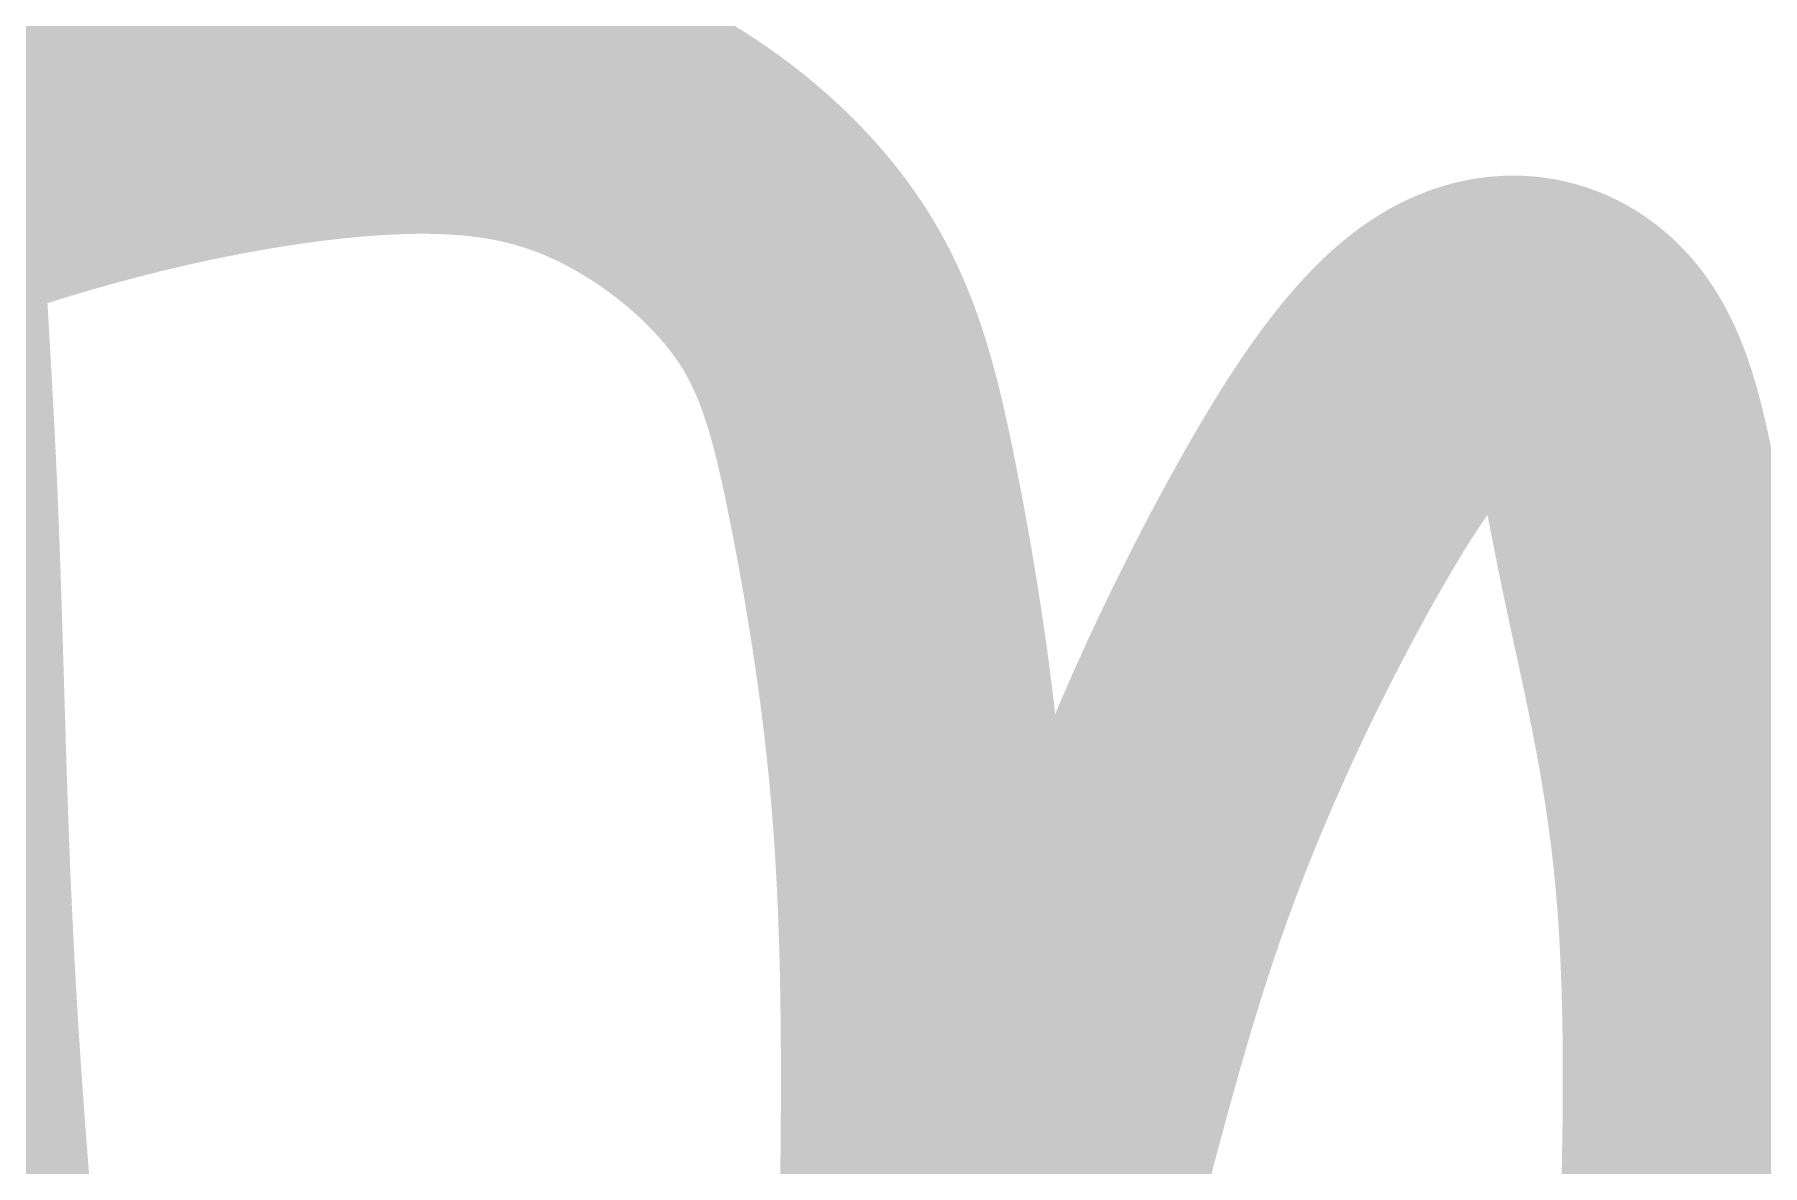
# Model space of a CAD drawing. Header units: inches. Extents: x -0.6 to 10.4, y 0.2 to 4.6.
# Drawn here: x 3.602 to 4.936, y 1.535 to 2.408 of the extents above; entities that cross this region are included whole.
import ezdxf

# ---------------------------------------------------------------- set-up
doc = ezdxf.new("R2010")
doc.units = ezdxf.units.IN
doc.header["$MEASUREMENT"] = 0
doc.layers.add('1', color=1, linetype='Continuous')

# ---------------------------------------------------------------- blocks, each defined once
blk = doc.blocks.new('*U2')
at = {"const_width": 0.03}
for points in [[(0.51591908066926, 0.2797899460041862), (0.5159513928453059, 0.2789704907462038), (0.5159841645237826, 0.2781568924754403), (0.5160173872869613, 0.2773490672263321), (0.516051052717085, 0.2765469310333124), (0.5160851523964531, 0.2757503999308177), (0.5161196779072803, 0.2749593899532812), (0.5161546208318661, 0.2741738171351287), (0.5161899710980542, 0.2733935937807104), (0.5162257120161335, 0.2726186172739702), (0.5162618252419939, 0.2718487812687727), (0.5162982924315394, 0.2710839794189681), (0.5163350952406311, 0.2703241053784211), (0.5163722153251875, 0.2695690528009891), (0.5164096343410982, 0.2688187153405224), (0.5164473339442246, 0.2680729866508855), (0.5164852957904849, 0.267331760385936), (0.5165235015357688, 0.2665949301995312), (0.5165619328359519, 0.265862389745525), (0.5166005713469382, 0.2651340326777785), (0.5166393987246032, 0.2644097526501454), (0.5166783966248509, 0.263689443316494), (0.516717546703557, 0.2629729983306675), (0.5167568306166395, 0.2622603113465267), (0.5167962300199598, 0.2615512760179399), (0.5168357265694219, 0.2608457859987539), (0.5168753019209156, 0.260143734942833), (0.5169149377303164, 0.2594450165040314), (0.5169546156535425, 0.2587495243362099), (0.5169943173464695, 0.2580571520932189), (0.5170340244649871, 0.2573677934289265), (0.5170737186649852, 0.2566813419971794), (0.5171133816023534, 0.2559976914518423), (0.5171529949329816, 0.2553167354467725), (0.5171925403127595, 0.2546383676358239), (0.5172319993975911, 0.2539624816728576), (0.517271353843352, 0.253288971211731), (0.5173105853059319, 0.2526177299062979), (0.5173496754412348, 0.251948651410423), (0.5173886059051362, 0.2512816293779601), (0.5174273583535403, 0.2506165574627666), (0.5174659144423224, 0.2499533293187), (0.5175042558273866, 0.2492918385996177), (0.5175423641646084, 0.2486319789593736), (0.5175802211098919, 0.2479736440518394), (0.5176178083191267, 0.2473167275308512), (0.5176551074482028, 0.2466611230502878), (0.5176921001529955, 0.2460067242639958), (0.5177287680894231, 0.2453534248258364), (0.517765092913347, 0.2447011183896599), (0.5178010562806712, 0.2440496986093343), (0.5178366398472853, 0.2433990591387136), (0.5178718252690793, 0.2427490936316516), (0.5179065942019427, 0.2420996957420058), (0.5179409283017797, 0.2414507591236443), (0.5179748092244516, 0.2408021774304139), (0.5180082196649884, 0.2401538475538629), (0.518041146474868, 0.2395056793363111), (0.5180735775446514, 0.2388575858577475), (0.5181055007649569, 0.2382094801981722), (0.5181369040263739, 0.2375612754375993), (0.5181677752194638, 0.2369128846560073), (0.5181981022348445, 0.236264220933414), (0.5182278729630916, 0.2356151973498086), (0.5182570794512706, 0.2349657399359586), (0.518285730372309, 0.2343158265256662), (0.5183138385555672, 0.2336654479035083), (0.518341416830463, 0.2330145948540476), (0.5183684780263853, 0.2323632581618575), (0.5183950349726949, 0.2317114286114972), (0.5184211004988093, 0.2310590969875506), (0.5184466874341034, 0.2304062540745733), (0.5184718096470924, 0.2297528938948332), (0.518496485162725, 0.2290990234213481), (0.5185207330451043, 0.2284446528648303), (0.5185445723583193, 0.227789792435992), (0.518568022166459, 0.2271344523455419), (0.5185911015336124, 0.2264786428041958), (0.5186138295238543, 0.2258223740226555), (0.5186362252012877, 0.2251656562116437), (0.5186583076300018, 0.2245084995818623), (0.5186800958740712, 0.2238509143440304), (0.5187016089975849, 0.2231929107088533), (0.5187228660646461, 0.2225344988870503), (0.5187438861393296, 0.2218756890893232), (0.5187646882857386, 0.2212164915263912), (0.5187852915679478, 0.220556916408956), (0.518805715050032, 0.2198969739477405), (0.5188259777961086, 0.2192366743534464), (0.5188460988702523, 0.218576027836793), (0.5188660973365522, 0.2179150446084819), (0.5188859922590972, 0.217253734879236), (0.518905802701962, 0.2165921088597607), (0.518925547729264, 0.2159301767607644), (0.5189452464050639, 0.2152679487929632), (0.5189649177934506, 0.2146054351670657), (0.5189845809585414, 0.2139426460937877), (0.5190042549643827, 0.2132795917838344), (0.5190239588751062, 0.2126162824479181), (0.5190437117547582, 0.2119527282967546), (0.5190635326674702, 0.2112889395410527), (0.5190834406772886, 0.210624926391521), (0.5191034548483167, 0.2099606990588754), (0.5191235942446575, 0.2092962677538281), (0.5191438779303859, 0.2086316426870845), (0.5191643249695908, 0.2079668340693566), (0.5191849544263469, 0.2073018521113603), (0.5192057853647718, 0.2066367070238044), (0.5192268368489259, 0.2059714090173976), (0.5192481279429266, 0.2053059683028593), (0.5192696777108203, 0.2046403950908946), (0.5192915052167386, 0.2039746995922123), (0.519313629524742, 0.2033088920175317), (0.5193360696989338, 0.202642982577558), (0.5193588448033886, 0.2019769814830035), (0.5193819739021954, 0.201310898944584), (0.5194054760594575, 0.2006447451730011), (0.5194293703392496, 0.1999785303789743), (0.5194536758056749, 0.1993122647732157), (0.519478411522794, 0.1986459585664342), (0.5195035959601562, 0.1979796217287664), (0.5195292452090108, 0.1973132632680716), (0.5195553747660959, 0.1966468919516302), (0.5195820001280786, 0.1959805165467259), (0.5196091367916971, 0.1953141458206389), (0.5196368002536325, 0.194647788540653), (0.5196650060106087, 0.1939814534740556), (0.5196937695593213, 0.1933151493881304), (0.5197231040182366, 0.1926488840878662), (0.5197530129927621, 0.1919826615291278), (0.5197834977101046, 0.1913164847054745), (0.5198145593974139, 0.1906503566104831), (0.519846199281897, 0.1899842802377236), (0.5198784185907037, 0.1893182585807587), (0.5199112185510266, 0.1886522946331617), (0.5199446003900441, 0.1879863913884989), (0.5199785647403665, 0.1873205515997753), (0.520013109856361, 0.1866547770577007), (0.5200482333978123, 0.1859890693124129), (0.5200839330245337, 0.1853234299140532), (0.520120206396296, 0.18465786041277), (0.5201570511729123, 0.1839923623586941), (0.5201944650141677, 0.1833269373019704), (0.5202324455798752, 0.1826615867927366), (0.5202709905298057, 0.1819963123811448), (0.5203100975237867, 0.1813311156173185), (0.5203497642215886, 0.1806659980514169), (0.5203899882830108, 0.1800009612335742), (0.5204307673678663, 0.1793360067139247), (0.5204720991359402, 0.1786711360426168), (0.5205139812470172, 0.1780063507697918), (0.5205564113609107, 0.177341652445584), (0.5205993871374055, 0.1766770426201418), (0.5206429062363007, 0.1760125228435996), (0.5206869663173954, 0.1753480946661092), (0.5207315650404887, 0.1746837596377944), (0.5207767000653654, 0.1740195193088141), (0.5208223690518246, 0.1733553752292991), (0.5208685696596653, 0.1726913289493908), (0.5209152995486726, 0.1720273820192375), (0.5209625563786737, 0.1713635359889665), (0.5210103378094253, 0.1706997924087332), (0.5210586415007548, 0.170036152828672), (0.5211074651124328, 0.1693726187989206), (0.5211568063042726, 0.168709191869624), (0.5212066627360734, 0.1680458735909198), (0.5212570320676058, 0.1673826655129602), (0.521307911958683, 0.1667195691858723), (0.5213593000691183, 0.1660565861598009), (0.5214111940586683, 0.165393717984891), (0.5214635915871604, 0.1647309662112839), (0.5215164903143794, 0.164068332389121), (0.5215698879001245, 0.1634058180685329), (0.5216237820041947, 0.1627434247996717), (0.5216781702863749, 0.1620811541326788), (0.5217330504064641, 0.1614190076176847), (0.5217884200242615, 0.1607569868048415), (0.5218442767995661, 0.1600950932442835), (0.5219006183921628, 0.159433328486152), (0.5219574424618649, 0.1587716940805919), (0.522014746668443, 0.158110191577741), (0.5220725286717247, 0.1574488225277442), (0.5221307861314806, 0.1567875884807393), (0.5221895167075097, 0.1561264909868676), (0.5222487177976056, 0.1554655322718617), (0.5223083857514688, 0.1548047172638221), (0.5223685166568082, 0.1541440515664405), (0.5224291066013045, 0.1534835407834123), (0.5224901516726668, 0.1528231905184256), (0.5225516479585899, 0.1521630063751758), (0.5226135915467687, 0.1515029939573544), (0.522675978524898, 0.1508431588686534), (0.522738803932608, 0.1501835094151325)], [(0.515536623597324, 0.2639849144278585), (0.5159501054550013, 0.2641421917463589), (0.5163641465919504, 0.2642988260714887), (0.5167787510901682, 0.2644548160442639), (0.5171939230316092, 0.2646101603056685), (0.5176096664982559, 0.2647648574967079), (0.5180259855721054, 0.2649189062583766), (0.5184428843351121, 0.2650723052316728), (0.5188603668692728, 0.2652250530575948), (0.5192784379369151, 0.2653771474385636), (0.5196971050218302, 0.2655285823227018), (0.52011637628814, 0.2656793507195374), (0.520536259900009, 0.2658294456386088), (0.5209567640215589, 0.2659788600894615), (0.5213778968169258, 0.2661275870816269), (0.52179966645026, 0.2662756196246434), (0.5222220810856975, 0.2664229507280602), (0.5226451488873742, 0.2665695734014015), (0.5230688780194406, 0.2667154806542129), (0.5234932766460325, 0.2668606654960257), (0.5239183529312719, 0.267005120936382), (0.5243441150393231, 0.2671488399848272), (0.5247705711343222, 0.2672918156508857), (0.5251977293803911, 0.2674340409441029), (0.5256255979416942, 0.2675755088740175), (0.526054184982339, 0.2677162124501677), (0.5264834986665043, 0.2678561446820886), (0.5269135471582977, 0.2679952985793221), (0.5273443386218837, 0.2681336671513961), (0.5277758812213698, 0.2682712434078667), (0.5282081831209346, 0.2684080203582582), (0.528641252484686, 0.2685439910121126), (0.5290750974767882, 0.2686791483789683), (0.5295097262613631, 0.2688134854683639), (0.5299451470025467, 0.2689469952898378), (0.5303813678645035, 0.2690796708529213), (0.5308183970113411, 0.2692115051671635), (0.531256242607224, 0.2693424912420994), (0.5316949128162882, 0.2694726220872568), (0.5321344158026697, 0.2696018907121847), (0.5325747597305046, 0.2697302901264251), (0.5330159527639289, 0.269857813339506), (0.533458003067107, 0.2699844533609657), (0.5339009188041466, 0.2701102032003462), (0.5343447081391979, 0.2702350558671824), (0.5347893792364111, 0.27035900437102), (0.5352349402599224, 0.2704820417213867), (0.5356813993738676, 0.2706041609278316), (0.5361287647423829, 0.2707253549998825), (0.5365770445296043, 0.270845616947085), (0.537026246899682, 0.2709649397789704), (0.5374763800167663, 0.2710833165050843), (0.537927452044979, 0.2712007401349581), (0.5383794711484562, 0.2713172036781302), (0.538832445491348, 0.2714327001441461), (0.5392863832377905, 0.2715472225425408), (0.5397412925519198, 0.2716607638828421), (0.5401971796539833, 0.2717733167214575), (0.5406540429885176, 0.2718848718022144), (0.5411118790561851, 0.2719954194157772), (0.541570684357648, 0.2721049498528352), (0.5420304553935544, 0.2722134534040705), (0.5424911886645525, 0.2723209203601655), (0.5429528806712902, 0.2724273410117952), (0.5434155279144299, 0.2725327056496418), (0.5438791191189658, 0.2726370027518144), (0.544343611907248, 0.2727402135461432), (0.5448089561260012, 0.2728423174478678), (0.5452751016219075, 0.2729432938722383), (0.5457419982416774, 0.2730431222345189), (0.5462095958320212, 0.2731417819499491), (0.5466778442396354, 0.2732392524337826), (0.5471466933112303, 0.2733355131012765), (0.5476160909495853, 0.2734305429145287), (0.5480859772818398, 0.2735243190230818), (0.5485562904912022, 0.2736168181233225), (0.5490269687608951, 0.2737080169116481), (0.5494979502741266, 0.2737978920844597), (0.5499691732141336, 0.2738864203381368), (0.5504405757641102, 0.2739735783690875), (0.5509120961072789, 0.2740593428736915), (0.5513836724268621, 0.2741436905483567), (0.5518552429060684, 0.2742265980894594), (0.55232674572812, 0.274308042193411), (0.5527981190762254, 0.2743879995565877), (0.5532693011336072, 0.2744664468753975), (0.5537402300834877, 0.2745433608462271), (0.5542108441090612, 0.2746187181654705), (0.5546810813935785, 0.2746924955295214), (0.5551508801202338, 0.2747646696347701), (0.5556201784722354, 0.2748352171776141), (0.5560889146328201, 0.2749041148544507), (0.5565570267851818, 0.2749713393616631), (0.5570244531125574, 0.2750368673956487), (0.5574911317981552, 0.2751006756528085), (0.5579570010251977, 0.2751627408295221), (0.5584219989768933, 0.2752230396221975), (0.5588860638364501, 0.2752815487272215), (0.559349133787105, 0.2753382448409845), (0.5598111470120664, 0.2753931046598836), (0.5602720416945424, 0.2754461048803059), (0.5607317560177556, 0.2754972221986556), (0.5611902281649144, 0.2755464333113231), (0.5616473963192554, 0.2755937149146952), (0.5621031986639728, 0.2756390437051692), (0.5625575733823034, 0.2756823963791426), (0.5630104586574411, 0.2757237496330056), (0.5634617926726229, 0.2757630801631485), (0.5639115136110568, 0.2758003646659724), (0.5643595596559514, 0.2758355798378638), (0.5648058689905291, 0.2758687023752202), (0.5652503797980124, 0.2758997089744284), (0.5656930302615955, 0.2759285763318964), (0.5661337585645292, 0.2759552811440003), (0.5665725028900077, 0.2759798001071445), (0.5670092014212536, 0.2760021099177159), (0.567443792341475, 0.2760221872721118), (0.5678762138338946, 0.2760400088667296), (0.5683064040817349, 0.2760555513979526), (0.5687343012682042, 0.2760687915621851), (0.569159843576525, 0.276079706055814), (0.5695829719437846, 0.2760882722872964), (0.5700036383226852, 0.2760944705133284), (0.5704217974197512, 0.2760982817026765), (0.5708374039415638, 0.2760996868241001), (0.5712504125946758, 0.2760986668463659), (0.5716607780856258, 0.276095202738226), (0.5720684551210091, 0.2760892754684505), (0.5724733984073502, 0.276080866005799), (0.5728755736667885, 0.2760699581672768), (0.5732749906836823, 0.2760565471628738), (0.5736716702579621, 0.276040631050833), (0.5740656331895586, 0.2760222078893761), (0.5744569002783884, 0.2760012757367463), (0.574845492324382, 0.2759778326511793), (0.5752314301274701, 0.2759518766909039), (0.5756147344875693, 0.2759234059141598), (0.5759954289585032, 0.2758924190912424), (0.5763735481096539, 0.2758589178406936), (0.5767491292642823, 0.2758229044931149), (0.5771222097456636, 0.2757843813791148), (0.5774928268770587, 0.2757433508292912), (0.5778610179817427, 0.2756998151742494), (0.5782268203829766, 0.2756537767445906), (0.5785902714040354, 0.27560523787092), (0.5789514083681944, 0.275554200883839), (0.5793102685987144, 0.2755006681139562), (0.5796668894188706, 0.2754446418918732), (0.5800213081519239, 0.2753861245481914), (0.5803735621211352, 0.2753251184135088), (0.580723688649794, 0.2752616258184375), (0.581071725061161, 0.275195649093579), (0.5814177086784973, 0.2751271905695347), (0.581761676825078, 0.2750562525769062), (0.5821036668241639, 0.2749828374463021), (0.5824437159990445, 0.2749069475083168), (0.5827818616729665, 0.2748285850935623), (0.583118141169205, 0.2747477525326367), (0.5834525918110351, 0.2746644521561485), (0.5837852509217178, 0.2745786862946957), (0.5841161558245282, 0.2744904572788869), (0.5844453438427273, 0.2743997674393199), (0.5847728522995901, 0.2743066191065964), (0.5850987185183776, 0.2742110146113284), (0.5854229798223791, 0.2741129562841138), (0.5857456735348272, 0.2740124464555507), (0.5860668369790254, 0.2739094874562547), (0.5863865074782346, 0.2738040816168166), (0.5867047223557016, 0.2736962312678521), (0.5870215189347157, 0.2735859387399557), (0.587336934538552, 0.2734732063637324), (0.5876510064904572, 0.2733580364697872), (0.5879637721137208, 0.273240431388718), (0.5882752687315893, 0.273120393451137), (0.5885855336673522, 0.2729979249876386), (0.5888946042442704, 0.2728730283288314), (0.5892025177856048, 0.2727457058053204), (0.5895093116146306, 0.2726159597477036), (0.5898150230546371, 0.2724837924865859), (0.5901196894288567, 0.2723492063525725), (0.590423348060579, 0.2722122036762649), (0.5907260362730646, 0.2720727867882644), (0.5910277913895889, 0.2719309580191833), (0.591328650733427, 0.2717867196996124), (0.5916286516278255, 0.2716400741601639), (0.5919278292253658, 0.2714910243140061), (0.59222620999574, 0.2713395754045855), (0.5925238182379609, 0.2711857332579157), (0.5928206782510124, 0.2710295037000101), (0.5931168143339214, 0.2708708925568857), (0.5934122507856721, 0.2707099056545559), (0.5937070119052628, 0.2705465488190271), (0.5940011219916919, 0.2703808278763162), (0.5942945966611255, 0.2702127509827221), (0.5945874167983298, 0.2700423356156136), (0.5948795546052388, 0.2698696015826556), (0.5951709822837579, 0.2696945686914987), (0.595461672035821, 0.2695172567498076), (0.5957515960633764, 0.2693376855652332), (0.5960407265683152, 0.269155874945433), (0.5963290357525999, 0.268971844698072), (0.5966164936474136, 0.2687856152133605), (0.5969030616011359, 0.268597209211805), (0.5971886987914381, 0.2684066499964679), (0.5974733643959631, 0.2682139608704261), (0.5977570175923681, 0.2680191651367387), (0.5980396175583245, 0.2678222860984789), (0.5983211234714751, 0.2676233470587093), (0.5986014945094773, 0.267422371320496), (0.5988806898500023, 0.2672193821869122), (0.5991586686706931, 0.2670144029610277), (0.5994353901492211, 0.2668074569459016), (0.5997108134632292, 0.266598567444607), (0.5999848977903888, 0.2663877577602065), (0.600257602308357, 0.2661750511957734), (0.6005288861947911, 0.2659604710543704), (0.6007987086273339, 0.2657440406390634), (0.6010670287836568, 0.2655257832529259), (0.601333805841417, 0.2653057221990167), (0.6015989989782717, 0.2650838807804128), (0.601862567371878, 0.2648602823001767), (0.6021244701998789, 0.2646349500613709), (0.6023846666399599, 0.2644079073670724), (0.602643115869764, 0.2641791775203401), (0.6028997770669342, 0.2639487838242509), (0.603154609409156, 0.2637167495818638), (0.6034075720740724, 0.2634830980962484), (0.6036586242393405, 0.263247852670478), (0.6039077250826175, 0.2630110366076082), (0.6041548337815748, 0.2627726732107192), (0.6043999095138552, 0.2625327857828665), (0.6046429114571161, 0.2622913976271235), (0.6048837987890145, 0.2620485320465562), (0.6051225306872219, 0.2618042123442343), (0.6053590663293953, 0.2615584618232276), (0.6055933648931777, 0.2613113037865915), (0.6058253855562263, 0.2610627615374064), (0.6060550874962267, 0.2608128583787348), (0.6062824298907934, 0.2605616176136465), (0.6065073719176262, 0.2603090625451969), (0.6067298727543537, 0.2600552164764771), (0.6069498915786333, 0.2598001027105319), (0.6071673875681505, 0.2595437445504416), (0.6073823199005339, 0.2592861652992617), (0.6075946477534693, 0.2590273882600691), (0.6078043303045852, 0.2587674367359298), (0.6080113267315532, 0.2585063340299101), (0.6082155962120304, 0.2582441034450795), (0.6084170979236738, 0.2579807682844972), (0.6086157935116425, 0.2577163507312932), (0.6088116544911308, 0.2574508684888244), (0.6090046548448491, 0.2571843381404975), (0.6091947685554651, 0.256916776269712), (0.6093819696056748, 0.2566481994598817), (0.6095662319782029, 0.2563786242944168), (0.6097475296557171, 0.256108067356724), (0.6099258366209135, 0.2558365452302134), (0.6101011367265237, 0.2555640700185151), (0.6102734533053642, 0.2552906359061815), (0.6104428195602729, 0.2550162325979812), (0.6106092686940876, 0.2547408497986829), (0.6107728339096745, 0.2544644772130624), (0.6109335484098573, 0.2541871045458919), (0.611091445397502, 0.2539087215019471), (0.6112465580754183, 0.2536293177859967), (0.6113989221139882, 0.2533488819828662), (0.6115485830535725, 0.2530673981976186), (0.6116955889020481, 0.2527848494153631), (0.6118399876672918, 0.2525012186212123), (0.6119818273572086, 0.2522164888002862), (0.6121211559796613, 0.251930642937694), (0.6122580215425408, 0.2516436640185447), (0.6123924720537097, 0.2513555350279546), (0.6125245555210732, 0.2510662389510401), (0.6126543199524939, 0.2507757587729103), (0.6127818133558627, 0.2504840774786778), (0.6129070837390564, 0.2501911780534627), (0.6130301791099662, 0.2498970434823704), (0.6131511474764544, 0.2496016567505208), (0.6132700368464121, 0.2493050008430266), (0.6133868952277304, 0.2490070587449935), (0.6135017706282717, 0.2487078134415412), (0.6136147110559271, 0.2484072479177826), (0.6137257645185734, 0.2481053451588267), (0.6138349790241016, 0.2478020881497898), (0.6139424025803741, 0.2474974598757882), (0.6140480831952964, 0.2471914433219311), (0.6141520688767308, 0.2468840214733348), (0.6142544076325542, 0.2465751773151084), (0.6143551474706719, 0.2462648938323646), (0.6144543363989463, 0.2459531540102269), (0.6145520224252685, 0.2456399408337973), (0.6146482535575011, 0.2453252372881884), (0.6147430778035492, 0.2450090263585238), (0.6148365431712897, 0.2446912910299091), (0.614928697668585, 0.2443720142874639), (0.6150195893033263, 0.2440511791162905), (0.6151092660834045, 0.2437287685015121), (0.6151977760166965, 0.2434047654282381), (0.6152851671110646, 0.243079152881581), (0.6153714873744143, 0.2427519138466536), (0.6154567848146222, 0.2424230313085793), (0.6155411074395509, 0.2420924882524567), (0.6156245032571057, 0.2417602676634019), (0.6157070202751491, 0.2414263525265383), (0.6157887065015721, 0.2410907258269717), (0.6158696099442516, 0.2407533705498146), (0.6159497786110784, 0.2404142696801799), (0.6160292605099151, 0.2400734062031873), (0.6161081036486529, 0.2397307631039425), (0.6161863560351826, 0.2393863233675617), (0.616264065677381, 0.2390400699791613), (0.6163412805831108, 0.2386919859238503), (0.6164180471091605, 0.2383420556876388), (0.6164944050077672, 0.2379902697601182), (0.616570392380094, 0.2376366201317808), (0.6166460473272757, 0.2372810987931118), (0.6167214079504753, 0.2369236977346034), (0.6167965123508132, 0.236564408946748), (0.6168713986294527, 0.2362032244200236), (0.6169461048875426, 0.2358401361449296), (0.6170206626217087, 0.2354751421155328), (0.6170950769106831, 0.2351082643402407), (0.6171693462286321, 0.2347395308310496), (0.6172434690497788, 0.2343689695999451), (0.6173174438483038, 0.23399660865892), (0.617391269098416, 0.2336224760199741), (0.6174649432743387, 0.2332465996950823), (0.617538464850238, 0.2328690076962445), (0.6176118306492064, 0.2324897295363542), (0.6176850308898416, 0.2321088007318721), (0.6177580541395962, 0.2317262583001707), (0.617830888965937, 0.2313421392586186), (0.6179035239363309, 0.2309564806245739), (0.6179759476182447, 0.2305693194154124), (0.6180481485791312, 0.2301806926485028), (0.6181201153864713, 0.2297906373412033), (0.6181918366077177, 0.2293991905108825), (0.6182633008103373, 0.2290063891749163), (0.618334496561797, 0.2286122703506592), (0.6184054124295777, 0.228216871055487), (0.6184760369811038, 0.2278202283067614), (0.6185463587838846, 0.227422379121851), (0.6186163664053588, 0.2270233605181247), (0.618686048412993, 0.226623209512951), (0.6187553933742684, 0.2262219631236917), (0.6188243898566235, 0.2258196583677154), (0.6188930264275534, 0.2254163322623874), (0.6189612916544966, 0.22501202182508), (0.6190291741049201, 0.2246067640731582), (0.6190966623463048, 0.2242005960239801), (0.6191637449461176, 0.2237935546949252), (0.6192304104717969, 0.2233856771033587), (0.6192966474908381, 0.222977000266642), (0.6193624445706796, 0.222567561202144), (0.6194277902788023, 0.2221573969272335), (0.6194926731826733, 0.2217465444592719), (0.6195570818497451, 0.2213350408156316), (0.6196210048474846, 0.2209229230136778), (0.6196844307433587, 0.2205102280707791), (0.6197473481048483, 0.2200969930042973), (0.619809745499392, 0.2196832548316081), (0.6198716114944709, 0.2192690505700696), (0.6199329346575375, 0.2188544172370541), (0.6199937035560588, 0.2184393918499268), (0.6200539067575157, 0.2180240114260563), (0.620113532829361, 0.2176083129828044), (0.6201725703390615, 0.2171923335375432), (0.620231007854084, 0.216776110107638), (0.6202888339418813, 0.2163596797104574), (0.6203460371699343, 0.2159430793633632), (0.6204026061056958, 0.2155263460837347), (0.6204585293166467, 0.2151095168889192), (0.6205137953702256, 0.2146926287962998), (0.6205683928339276, 0.214275718823238), (0.6206223102751913, 0.2138588239870991), (0.6206755362614977, 0.2134419813052553), (0.6207280598288598, 0.2130252257734959), (0.6207798718875175, 0.2126085843013357), (0.620830963816271, 0.2121920817767133), (0.6208813269939064, 0.2117757430875749), (0.6209309527992382, 0.2113595931218555), (0.6209798326110665, 0.2109436567674976), (0.6210279578081632, 0.21052795891244), (0.6210753197693286, 0.2101125244446251), (0.6211219117475899, 0.2096973701657063), (0.6211677344928539, 0.2092824805322095), (0.6212127906292402, 0.2088678319143611), (0.6212570827808541, 0.2084534006824015), (0.6213006135718437, 0.208039163206557), (0.6213433856263144, 0.2076250958570753), (0.6213854015683857, 0.2072111750041898), (0.6214266640221915, 0.2067973770181233), (0.6214671760804116, 0.2063836762475475), (0.6215069427099245, 0.2059700389548453), (0.6215459693462115, 0.2055564293808132), (0.6215842614247116, 0.2051428117662724), (0.6216218243808775, 0.2047291503520228), (0.6216586636501624, 0.2043154093788786), (0.6216947846680334, 0.2039015530876469), (0.6217301928699293, 0.2034875457191312), (0.6217648936913172, 0.2030733515141421), (0.6217988925676501, 0.2026589347134973), (0.6218321949343668, 0.2022442595579896), (0.6218648062269345, 0.2018292902884369), (0.621896731880792, 0.2014139911456461), (0.6219279773314206, 0.2009983263704278), (0.6219585480142591, 0.2005822602035821), (0.6219884493647605, 0.2001657568859301), (0.6220176868183778, 0.1997487806582718), (0.6220462658105639, 0.1993312957614144), (0.622074191776786, 0.1989132664361684), (0.622101470152483, 0.1984946569233372), (0.6221281063731077, 0.1980754314637423), (0.6221541058741273, 0.1976555542981835), (0.6221794740909949, 0.1972349896674679), (0.6222042164591493, 0.1968137018124025), (0.6222283384140574, 0.1963916549738016), (0.6222518453911725, 0.1959688133924722), (0.6222747428259474, 0.1955451413092177), (0.6222970361538351, 0.195120602964856), (0.6223187308102887, 0.1946951626001869), (0.6223398322307752, 0.1942687844560211), (0.6223603458507192, 0.1938414327731692), (0.6223802771056022, 0.1934130717924347), (0.6223996314308629, 0.1929836657546282), (0.6224184142619684, 0.1925531789005603), (0.6224366310343576, 0.1921215754710417), (0.6224542871834977, 0.1916888197068758), (0.6224713881448416, 0.1912548758488732), (0.6224879393538423, 0.1908197081378411), (0.6225039462459385, 0.1903832808145864), (0.6225194142566117, 0.1899455581199199), (0.6225343488212864, 0.1895065042946484), (0.6225487553754441, 0.1890660835795792), (0.6225626393545092, 0.1886242602155264), (0.6225760061939631, 0.1881809984432934), (0.622588861329259, 0.1877362625036909), (0.6226012101958212, 0.1872900166375224), (0.6226130582291454, 0.1868422250856021), (0.6226244108646561, 0.186392852088737), (0.6226352735114027, 0.1859418634809913), (0.6226456514728191, 0.1854892314694254), (0.6226555500258932, 0.1850349298543819), (0.6226649744476553, 0.1845789324361711), (0.6226739300151216, 0.184121213015132), (0.6226824220052798, 0.1836617453915785), (0.6226904556951602, 0.1832005033658461), (0.6226980363617649, 0.1827374607382559), (0.6227051691764949, 0.1822725976821467), (0.6227118588881915, 0.1818059198628994), (0.6227181101401094, 0.1813374393189093), (0.622723927575489, 0.1808671680885716), (0.6227293158375709, 0.180395118210285), (0.6227342795695954, 0.1799213017224375), (0.622738823414803, 0.1794457306634349), (0.62274295201642, 0.1789684170716583), (0.6227466699913116, 0.1784893745787635), (0.6227499818506423, 0.1780086231894131), (0.6227528920792444, 0.1775261845015166), (0.6227554051618931, 0.1770420801129831), (0.6227575255833919, 0.1765563316217253), (0.6227592578285446, 0.1760689606256562), (0.6227606063821405, 0.1755799887226921), (0.6227615757289975, 0.175089437510735), (0.6227621703538766, 0.1745973285877085), (0.6227623947416099, 0.1741036835515217), (0.6227622533769726, 0.1736085240000804), (0.6227617507447682, 0.173111871531308), (0.6227608913298006, 0.1726137477431138), (0.6227596796168591, 0.1721141742334034), (0.6227581200907473, 0.1716131726000896), (0.6227562172362688, 0.1711107644410887), (0.622753975538199, 0.1706069713543172), (0.6227513994813698, 0.1701018149376807), (0.6227484935505423, 0.1695953167890885), (0.6227452622305201, 0.1690874985064603), (0.6227417100061352, 0.1685783816877091), (0.6227378413621487, 0.1680679879307405), (0.6227336607833642, 0.1675563388334673), (0.6227291727545854, 0.167043455993813), (0.6227243817606158, 0.1665293610096796), (0.622719292286245, 0.1660140754789765), (0.6227139088162765, 0.16549762099962), (0.6227082358354998, 0.1649800191695263), (0.6227022778287186, 0.1644612915866048), (0.6226960392807221, 0.1639414598487612), (0.6226895246763284, 0.1634205455539188), (0.6226827385002984, 0.162898570299987), (0.6226756852374642, 0.1623755556848749), (0.6226683693726152, 0.1618515233064883), (0.6226607953905408, 0.1613264947627542), (0.6226529677760446, 0.1608004916515782), (0.6226448910139162, 0.1602735355708695), (0.6226365695889591, 0.1597456481185446), (0.622628007985977, 0.1592168508925127), (0.622619210689745, 0.1586871654906901), (0.6226101821850953, 0.158156613510986), (0.6226009269568031, 0.1576252165513097), (0.6225914494896578, 0.1570929962095775), (0.6225817542684773, 0.1565599740837058), (0.6225718457780651, 0.1560261717716003), (0.6225617285031824, 0.1554916108711737), (0.6225514069286611, 0.1549563129803389), (0.6225408855392764, 0.1544202996970157), (0.6225301702302453, 0.1538836001095234), (0.6225192725383515, 0.1533462732678572), (0.622508205410778, 0.1528083857124223), (0.6224969817947361, 0.1522700039836309), (0.6224856146374087, 0.1517311946218918), (0.6224741168859929, 0.1511920241676172), (0.6224625014876715, 0.1506525591612089), (0.6224507813896558, 0.1501128661430791)], [(0.6325909587803089, 0.1499458368406295), (0.6327670990553962, 0.1505547148777708), (0.6329428204657539, 0.151165632845192), (0.6331180757720283, 0.1517783579297785), (0.6332928177349224, 0.1523926573184191), (0.6334669991150967, 0.153008298198003), (0.6336405726732544, 0.1536250477553978), (0.6338135031805443, 0.1542427010735743), (0.6339858034500274, 0.1548611648197529), (0.6341574983052816, 0.1554803735572179), (0.6343286125698278, 0.1561002618492751), (0.6344991710672439, 0.1567207642591981), (0.6346691986210651, 0.1573418153502928), (0.6348387200548409, 0.1579633496858435), (0.6350077601921065, 0.1585853018291488), (0.6351763468590796, 0.1592076133175091), (0.6353445198923673, 0.1598302535843033), (0.6355123221312446, 0.1604531990369225), (0.6356797964150012, 0.1610764260827651), (0.6358469855828837, 0.1616999111292223), (0.6360139324741674, 0.162323630583689), (0.6361806799281275, 0.1629475608535529), (0.6363472707840252, 0.1635716783462087), (0.6365137478811214, 0.1641959594690583), (0.6366801540586913, 0.1648203806294859), (0.6368465321560102, 0.1654449182348863), (0.6370129250123391, 0.1660695486926542), (0.637179375466939, 0.1666942484101881), (0.6373459263590995, 0.167318993794872), (0.6375126205280672, 0.1679437612541008), (0.6376795008131175, 0.1685685271952693), (0.6378466100535256, 0.1691932680257722), (0.6380139910885667, 0.1698179601530043), (0.6381816867574734, 0.170442579984357), (0.6383497398995495, 0.1710671039272178), (0.6385181933540558, 0.1716915083889887), (0.6386870899602535, 0.172315769777061), (0.6388564725574177, 0.1729398644988223), (0.6390263839848096, 0.1735637689616745), (0.6391968670817043, 0.1741874595730053), (0.6393679646873629, 0.1748109127402024), (0.6395397196410606, 0.1754341048706749), (0.6397121747820584, 0.1760570123717997), (0.6398853729496317, 0.1766796116509752), (0.6400593569830413, 0.1773018791156034), (0.6402341697215626, 0.1779237911730647), (0.6404098540044707, 0.1785453242307611), (0.6405864526710126, 0.1791664546960803), (0.6407640085604775, 0.1797871589764242), (0.6409425645121267, 0.1804074134791769), (0.6411221633652211, 0.1810271946117332), (0.6413028479590359, 0.181646478781488), (0.6414846611328464, 0.1822652423958324), (0.6416676457258994, 0.1828834618621649), (0.6418518445774843, 0.183501113587873), (0.6420373005268623, 0.1841181739803552), (0.6422240564133084, 0.1847346194470028), (0.6424121550760695, 0.1853504263952068), (0.6426016393544352, 0.1859655712323658), (0.6427925520876805, 0.1865800303658673), (0.6429849361150382, 0.1871937802031063), (0.6431788342758118, 0.1878067971514739), (0.6433742894092482, 0.1884190576183684), (0.6435713421665348, 0.1890305377556416), (0.6437700244464786, 0.1896412126929761), (0.6439703659597846, 0.1902510573045149), (0.644172396417158, 0.1908600464644152), (0.6443761455293036, 0.1914681550468238), (0.6445816430069549, 0.1920753579258765), (0.6447889185608027, 0.1926816299757306), (0.6449980019015804, 0.1932869460705291), (0.6452089139875987, 0.1938912800622496), (0.6454216407677187, 0.1944946017142186), (0.6456361594384354, 0.1950968797675969), (0.6458524471962157, 0.1956980829635491), (0.6460704812375262, 0.1962981800432289), (0.6462902387588763, 0.1968971397477937), (0.6465116969567326, 0.1974949308184115), (0.6467348330275904, 0.1980915219962327), (0.6469596219798, 0.1986868817668821), (0.6471860300694168, 0.1992809775938085), (0.6474140213643373, 0.1998737766849388), (0.6476435599324866, 0.2004652462481644), (0.6478746098418036, 0.2010553534914195), (0.648107135160199, 0.2016440656226024), (0.6483410999555979, 0.2022313498496331), (0.6485764682959108, 0.2028171733804172), (0.6488132042490768, 0.2034015034228815), (0.649051271883021, 0.2039843071849248), (0.649290635265654, 0.2045655518744702), (0.6495312584649007, 0.2051452046994235), (0.649773105548686, 0.2057232328677046), (0.6500161405849347, 0.2062996035872189), (0.6502603276415719, 0.2068742840658899), (0.6505056307865082, 0.2074472415116198), (0.6507520140876828, 0.2080184431323246), (0.6509994416130063, 0.2085878561359209), (0.6512478774303894, 0.2091554477303177), (0.6514972856077854, 0.2097211851234313), (0.6517476302130909, 0.2102850355231745), (0.6519988753142449, 0.2108469661374563), (0.6522509849791582, 0.2114069441741933), (0.6525039232757557, 0.2119649368412979), (0.6527576542719764, 0.2125209113466795), (0.6530121420357169, 0.213074834898265), (0.6532673506349163, 0.2136266747039492), (0.6535232441374994, 0.2141763979716558), (0.6537797866113628, 0.2147239719092937), (0.654036942124474, 0.2152693637247758), (0.6542946747447154, 0.2158125406260183), (0.6545529485400259, 0.2163534698209304), (0.6548117275783305, 0.2168921185174284), (0.6550709759275399, 0.2174284539234215), (0.6553306576555933, 0.217962443246833), (0.6555907368304155, 0.218494053695558), (0.655851177519903, 0.2190232524775269), (0.6561119437919949, 0.2195500068006453), (0.6563729997146162, 0.2200742838728225), (0.6566343093556917, 0.2205960509019818), (0.6568958367831321, 0.2211152750960288), (0.6571575460648766, 0.2216319236628728), (0.6574194012688217, 0.2221459638104371), (0.6576813664629206, 0.2226573627466237), (0.6579434057150699, 0.2231660876793597), (0.6582054830932087, 0.2236721058165401), (0.6584675626652619, 0.2241753843660952), (0.6587296084991259, 0.2246758905359272), (0.6589915858158939, 0.2251735908064383), (0.6592534644491188, 0.2256684487479426), (0.6595152153855075, 0.2261604272032578), (0.6597768096117953, 0.2266494890151804), (0.6600382181146749, 0.2271355970265212), (0.6602994118808674, 0.2276187140800836), (0.6605603618970797, 0.2280988030186748), (0.6608210391500187, 0.2285758266851019), (0.6610814192389363, 0.2290497450120945), (0.661341496213165, 0.2295205062921077), (0.6616012687345538, 0.229988055907512), (0.6618607354649946, 0.2304523392406885), (0.6621198950663505, 0.2309133016740113), (0.6623787462004707, 0.2313708885898649), (0.6626372875292468, 0.2318250453706199), (0.6628955177145137, 0.2322757173986503), (0.663153436571303, 0.2327228493288231), (0.6634110485271201, 0.2331663829059245), (0.6636683591626102, 0.2336062591472228), (0.6639253740584472, 0.2340424190699864), (0.6641820987952904, 0.2344748036914872), (0.664438538953771, 0.2349033540289938), (0.6646947001145627, 0.2353280110997851), (0.6649505878583106, 0.2357487159211189), (0.6652062077656886, 0.2361654095102672), (0.6654615654173277, 0.2365780328845091), (0.6657166663939016, 0.2369865270610987), (0.6659715162760413, 0.2373908330573222), (0.6662261206444349, 0.237790891890441), (0.6664804850797132, 0.238186644577727), (0.6667346151625502, 0.2385780321364486), (0.6669885164735838, 0.2389649955838848), (0.6672421945934808, 0.2393474759372936), (0.6674956551028863, 0.2397254142139431), (0.66774890358246, 0.2400987514311126), (0.6680019456128612, 0.240467428606074), (0.6682547867747424, 0.2408313867560885), (0.6685074326487488, 0.2411905668984282), (0.6687598888155541, 0.2415449100503686), (0.6690121608558037, 0.2418943572291639), (0.6692642543501499, 0.2422388494521073), (0.6695161748792522, 0.242578327736453), (0.669767928023763, 0.2429127330994767), (0.6700195193643488, 0.2432420065584502), (0.6702709544816479, 0.2435660891306384), (0.6705222389563268, 0.2438849218333061), (0.6707733783690308, 0.2441984456837396), (0.6710243783004266, 0.2445066016992001), (0.6712752443311665, 0.244809330896949), (0.6715259820419028, 0.2451065742942724), (0.6717765970132881, 0.2453982729084316), (0.6720270948259817, 0.245684367756688), (0.672277481060636, 0.2459647998563312), (0.6725277612979177, 0.2462395102246155), (0.672777941118472, 0.2465084398788164), (0.6730280261029442, 0.2467715298362094), (0.673278021832008, 0.2470287211140523), (0.6735279338863087, 0.2472799547296241), (0.6737777678465058, 0.2475251717001932), (0.6740275292932587, 0.247764313043028), (0.6742772238072057, 0.2479973197753971), (0.6745268569690133, 0.2482241329145758), (0.674776434359341, 0.2484446934778255), (0.6750259615588341, 0.2486589424824253), (0.6752754425941241, 0.2488668236904488), (0.6755248752757019, 0.2490682918431872), (0.6757742558600164, 0.2492633044267478), (0.6760235806035304, 0.2494518189272306), (0.6762728457627141, 0.2496337928307426), (0.676522047594009, 0.249809183623384), (0.6767711823538924, 0.2499779487912583), (0.6770202462988131, 0.2501400458204657), (0.6772692294690934, 0.2502954431763342), (0.6775180970405437, 0.2504441532410766), (0.6777668079728407, 0.2505861993761194), (0.6780153212256472, 0.2507216049428997), (0.6782635957586542, 0.250850393302855), (0.6785115905315173, 0.2509725878174152), (0.6787592645039204, 0.251088211848014), (0.6790065766355333, 0.2511972887560816), (0.6792534843319977, 0.251299844647864), (0.6794999387828149, 0.2513959166088213), (0.6797458896234794, 0.2514855444692117), (0.6799912864894502, 0.2515687680593146), (0.6802360790162147, 0.2516456272093848), (0.6804802168392463, 0.2517161617496875), (0.6807236495940323, 0.2517804115104987), (0.6809663269160318, 0.2518384163220801), (0.6812081984407321, 0.2518902160147007), (0.6814492138036066, 0.2519358504186187), (0.6816893226401426, 0.2519753593641028), (0.6819284745857992, 0.252008782681429), (0.6821666192760709, 0.2520361602008521), (0.6824037063464239, 0.2520575317526443), (0.6826396854323384, 0.2520729371670711), (0.6828745061692878, 0.2520824162743942), (0.6831081181927523, 0.252086008904886), (0.6833404711382123, 0.2520837548888082), (0.683571514641141, 0.2520756940564333), (0.6838011983370116, 0.2520618662380159), (0.6840294718613116, 0.252042311263839), (0.6842562848495142, 0.2520170689641539), (0.6844815869370855, 0.2519861791692364), (0.6847053277595201, 0.2519496817093483), (0.684927456952277, 0.2519076164147549), (0.6851479241508507, 0.2518600231157251), (0.6853666789907074, 0.2518069416425206), (0.6855836711073202, 0.2517484118254174), (0.6857988501361767, 0.2516844734946702), (0.68601216571275, 0.2516151664805548), (0.6862235674725135, 0.2515405306133296), (0.6864330050509473, 0.2514606057232669), (0.6866404280835248, 0.2513754316406285), (0.6868457862057333, 0.2512850481956832), (0.6870490290530391, 0.2511894952186999), (0.6872501062609224, 0.2510888125399369), (0.6874489674648636, 0.2509830399896664), (0.6876455623003359, 0.2508722173981575), (0.6878398404028196, 0.2507563845956682), (0.688031751407781, 0.250635581412471), (0.6882212449507144, 0.2505098476788312), (0.688408270667086, 0.2503792232250142), (0.6885927781923691, 0.2502437478812851), (0.6887747171620511, 0.2501034614779094), (0.6889540372116052, 0.2499584038451594), (0.6891306879765047, 0.2498086148132934), (0.6893046190922298, 0.2496541342125838), (0.689475780194261, 0.2494950018732993), (0.6896441242990043, 0.2493312572762996), (0.6898096179466044, 0.249162938504881), (0.689972231058146, 0.2489900832929273), (0.6901319335547136, 0.2488127293743396), (0.6902886953573848, 0.2486309144830052), (0.69044248638723, 0.2484446763528112), (0.6905932765653553, 0.2482540527176553), (0.6907410358128097, 0.2480590813114247), (0.6908857475744448, 0.2478597984704294), (0.6910274493899955, 0.2476562349406493), (0.6911661923229708, 0.2474484200704694), (0.6913020274368655, 0.2472363832082891), (0.6914350057951815, 0.2470201537024934), (0.6915651784614134, 0.2467997609014851), (0.6916925964990561, 0.2465752341536458), (0.6918173109716115, 0.2463466028073782), (0.6919393763235071, 0.2461138958616722), (0.6920588605229163, 0.2458771409179441), (0.6921758349189311, 0.2456363652282079), (0.6922903708606647, 0.2453915960444881), (0.6924025396972162, 0.2451428606187989), (0.6925124127776776, 0.2448901862031576), (0.6926200614511551, 0.2446336000495855), (0.6927255570667619, 0.2443731294100964), (0.6928289709735829, 0.2441088015367114), (0.6929303745207314, 0.2438406436814411), (0.6930298390573064, 0.2435686830963135), (0.6931274359324071, 0.2432929470333427), (0.6932232364951325, 0.2430134627445426), (0.6933173120945959, 0.2427302574819379), (0.6934097340798822, 0.242443358497539), (0.6935005738001045, 0.2421527930433669), (0.6935899026043622, 0.2418585883714428), (0.6936777918417611, 0.2415607717337807), (0.6937643128613935, 0.241259370382398), (0.6938495370123725, 0.2409544115693194), (0.693933535643783, 0.2406459225465518), (0.6940163801047454, 0.2403339305661163), (0.6940981417443517, 0.2400184628800375), (0.694178891911708, 0.2396995467403293), (0.6942587019559063, 0.2393772093990094), (0.6943376432260528, 0.2390514781080952), (0.6944157870712608, 0.2387223801196008), (0.6944932048406152, 0.2383899426855471), (0.6945699678832291, 0.2380541930579554), (0.6946461475482018, 0.2377151584888431), (0.6947218151846251, 0.2373728662302241), (0.6947970421416123, 0.2370273435341161), (0.6948718997682626, 0.2366786176525437), (0.6949464594136749, 0.2363267158375137), (0.6950207924269556, 0.2359716653410544), (0.6950949701572036, 0.2356134934151797), (0.695169063953518, 0.2352522273119071), (0.6952431451649979, 0.2348878942832506), (0.6953172851407565, 0.2345205215812349), (0.695391555229893, 0.2341501364578775), (0.6954660267814994, 0.2337767661651924), (0.6955407711446817, 0.2334004379552006), (0.6956158596685462, 0.2330211790799126), (0.695691363702192, 0.2326390167913566), (0.6957673545947181, 0.2322539783415394), (0.6958439036952235, 0.2318660909824928), (0.6959210823528217, 0.2314753819662236), (0.6959989619166045, 0.2310818785447495), (0.6960776101888833, 0.230685606916623), (0.6961570807848183, 0.230286589066484), (0.6962374237727822, 0.2298848459255005), (0.6963186892211333, 0.2294803984248546), (0.6964009271982512, 0.2290732674957106), (0.6964841877724872, 0.2286634740692399), (0.6965685210122139, 0.2282510390766248), (0.6966539769858109, 0.227835983449026), (0.6967405915744713, 0.22741832390372), (0.6968283439107985, 0.226998060302396), (0.6969171989402163, 0.2265751882928342), (0.6970071216081486, 0.2261497035228359), (0.6970980768600334, 0.2257216016401813), (0.6971900296413089, 0.2252908782926575), (0.6972829448973847, 0.2248575291280517), (0.6973767875737131, 0.2244215497941617), (0.6974715190689231, 0.2239829348852922), (0.6975670865944998, 0.2235416747818597), (0.6976634338151477, 0.2230977588108125), (0.697760504395557, 0.2226511762990881), (0.6978582420004251, 0.2222019165736313), (0.6979565902944564, 0.2217499689613831), (0.698055492942327, 0.2212953227892882), (0.6981548936087556, 0.2208379673842842), (0.6982547359584252, 0.2203778920733157), (0.6983549636560404, 0.2199150861833239), (0.6984555203662914, 0.2194495390412534), (0.6985563497538756, 0.2189812399740454), (0.6986573954834974, 0.2185101783086409), (0.6987586012198399, 0.2180363433719847), (0.6988599106276077, 0.2175597244910179), (0.6989612673714909, 0.217080310992678), (0.699062615116194, 0.2165980922039168), (0.6991638975264145, 0.2161130574516683), (0.6992650582668425, 0.2156251960628808), (0.6993660410021754, 0.2151344973644953), (0.6994667893971105, 0.2146409506834495), (0.6995672471163452, 0.2141445453466879), (0.6996673578245769, 0.2136452706811554), (0.6997670651864958, 0.2131431160137964), (0.6998663128668063, 0.2126380706715452), (0.6999650445302059, 0.2121301239813462), (0.7000632038413848, 0.2116192652701478), (0.7001607344650331, 0.2111054838648876), (0.7002575800658626, 0.210588769092503), (0.7003536843085563, 0.2100691102799495), (0.7004489908578257, 0.2095464967541574), (0.7005434433783542, 0.2090209178420714), (0.700636985534846, 0.2084923628706363), (0.7007295609919915, 0.2079608211667967), (0.7008211134144879, 0.2074262820574866), (0.7009115864670328, 0.2068887348696578), (0.7010009238143233, 0.2063481689302478), (0.701089069121057, 0.2058045735661977), (0.701175966051931, 0.2052579381044524), (0.7012615582716357, 0.2047082518719527), (0.7013457894448756, 0.20415550419564), (0.7014286032363408, 0.2035996844024623), (0.7015099433107288, 0.2030407818193538), (0.7015897533327369, 0.2024787857732591), (0.7016679769670624, 0.2019136855911228), (0.7017445578784027, 0.2013454705998825), (0.7018194397314552, 0.20077413012649), (0.7018925661909101, 0.2001996534978829), (0.7019638834009818, 0.199622032444438), (0.7020333474239528, 0.1990412683102853), (0.7021009168015873, 0.1984573648429873), (0.7021665500756846, 0.1978703257901238), (0.7022302057880303, 0.19728015489925), (0.7022918424804168, 0.1966868559179389), (0.7023514186946223, 0.1960904325937562), (0.7024088929724179, 0.1954908886742643), (0.7024642337736857, 0.1948882375207894), (0.7025174492304807, 0.1942825309496392), (0.7025685573929685, 0.1936738303908854), (0.7026175763112867, 0.193062197274589), (0.7026645240355727, 0.1924476930308181), (0.702709418615985, 0.1918303790896374), (0.7027522781026683, 0.1912103168811115), (0.7027931205457669, 0.1905875678353119), (0.7028319664749354, 0.189962195785732), (0.7028688463379034, 0.1893342741796324), (0.7029037930618962, 0.1887038788676989), (0.7029368395741606, 0.1880710857006207), (0.7029680188019221, 0.1874359705290978), (0.70299736367242, 0.1867986092038088), (0.7030249071128942, 0.1861590775754465), (0.7030506820505771, 0.1855174514947109), (0.7030747214127011, 0.1848738068122842), (0.7030970581265059, 0.1842282193788556), (0.7031177251192311, 0.1835807650451144), (0.703136755318102, 0.1829315196617571), (0.7031541816503655, 0.1822805590794765), (0.7031700370432468, 0.1816279591489476), (0.7031843544239926, 0.1809737957208775), (0.7031971667198285, 0.1803181446459519), (0.7032085068579939, 0.1796610817748565), (0.7032184077657213, 0.1790026829582843), (0.7032269023702504, 0.1783430240469244), (0.7032340235988208, 0.1776821808914661), (0.7032398043786579, 0.177020229342606), (0.7032442776370083, 0.1763572452510296), (0.7032474763010974, 0.1756933044674227), (0.703249433298172, 0.1750284828424853), (0.7032501815554504, 0.1743628562269066), (0.7032497540001863, 0.1736965004713689), (0.7032481835596123, 0.1730294914265684), (0.7032455031609537, 0.1723619049432017), (0.7032417457314502, 0.1716938168719437), (0.7032369441983484, 0.1710253030634945), (0.7032311314888666, 0.1703564393685468), (0.7032243405302445, 0.1696873016377864), (0.7032166042497359, 0.1690179657219062), (0.7032079555745518, 0.1683485074715918), (0.7031984274319463, 0.1676790027375326), (0.7031880527491374, 0.1670095273704248), (0.7031768644533791, 0.166340157220958), (0.7031648954718968, 0.1656709681398212), (0.7031521787319299, 0.1650020359777074), (0.7031387471607111, 0.1643334365852951), (0.70312463368548, 0.1636652458132914), (0.7031098712334689, 0.1629975395123751), (0.7030944927319105, 0.1623303935332423), (0.7030785311080443, 0.1616638837265825), (0.7030620192891028, 0.1609980859430848), (0.7030449902023328, 0.1603330760334387), (0.7030274767749525, 0.1596689298483369), (0.7030095119342157, 0.1590057232384723), (0.7029911275851397, 0.1583435303498675), (0.7029723515439237, 0.1576824185099142), (0.7029532106045657, 0.1570224533413302), (0.702933731561064, 0.1563637004668479), (0.7029139412074095, 0.1557062255091957), (0.7028938663375932, 0.1550500940910879), (0.7028735337456204, 0.1543953718352569), (0.702852970225468, 0.1537421243644275), (0.7028321984823158, 0.1530904104826796), (0.7028112248660072, 0.1524402617195229), (0.7027900516375816, 0.1517917027858218), (0.7027686810580711, 0.1511447583924408), (0.7027471153884939, 0.1504994532502479), (0.7027253568898821, 0.1498558120701041)]]:
    blk.add_lwpolyline(points, dxfattribs=at)

msp = doc.modelspace()

# ---------------------------------------------------------------- block references
at = {"layer": '1', "xscale": 7.5, "yscale": 7.5, "zscale": 7.5}
msp.add_blockref('*U2', (-0.3800067699782694, 0.295701547406928), dxfattribs=at)

doc.saveas('drawing.dxf')
